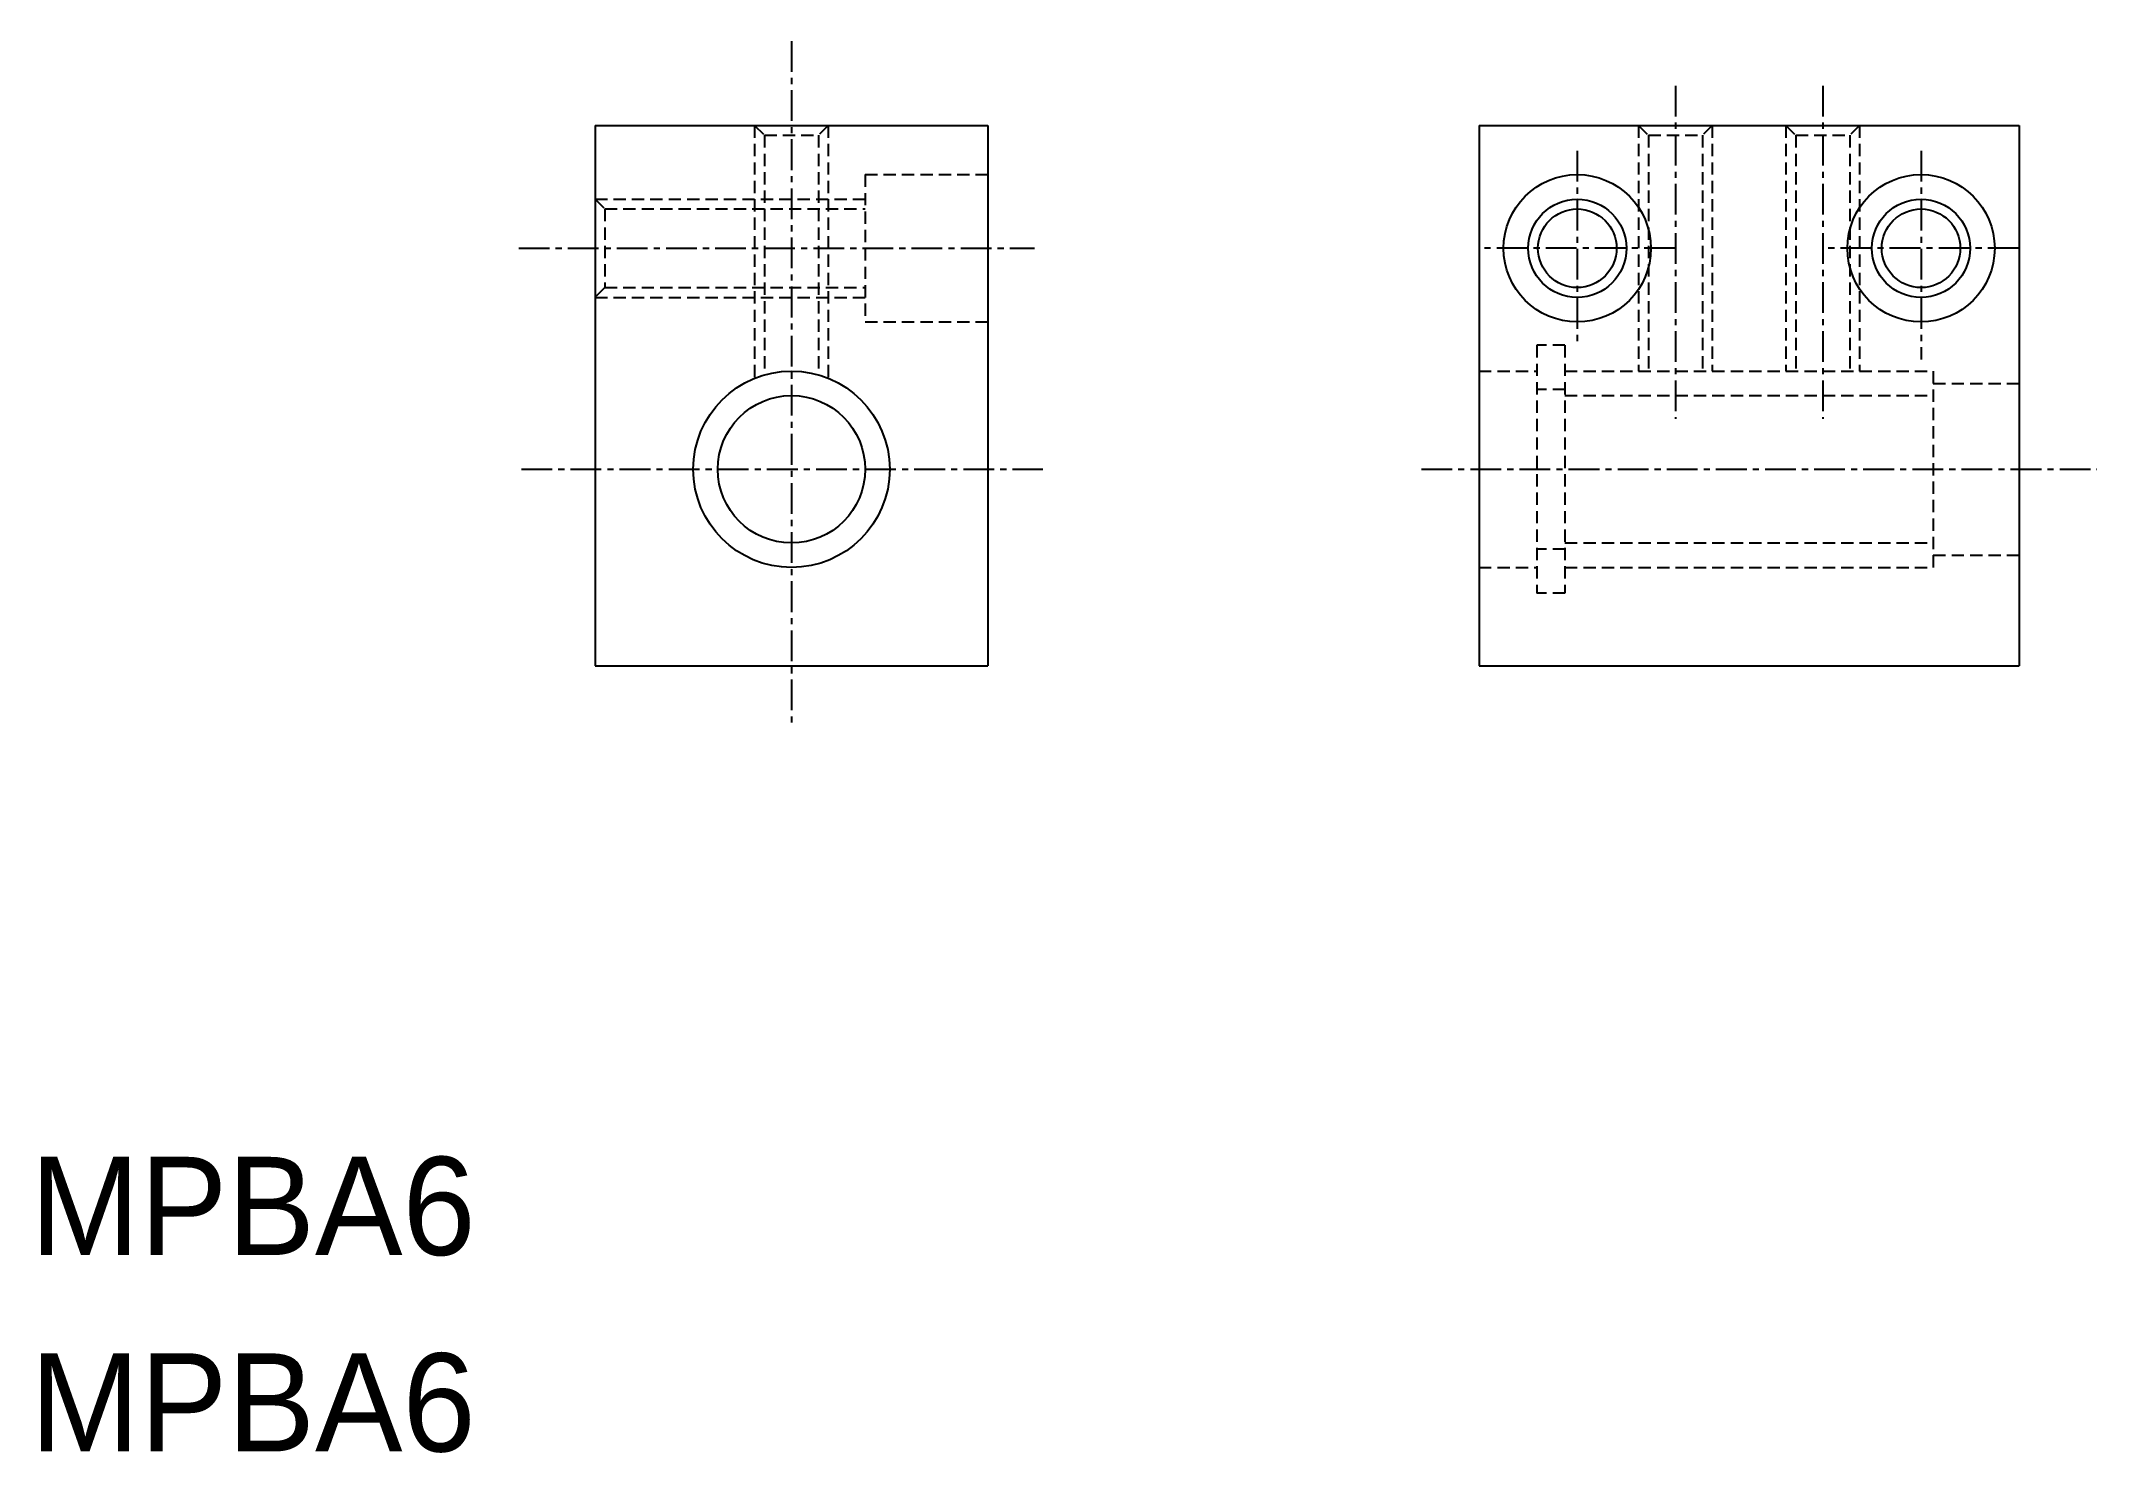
# Model space of a CAD drawing. Extents: x 10.4 to 94.2, y 9.9 to 67.4.
import ezdxf

# ---------------------------------------------------------------- set-up
doc = ezdxf.new("R2010")
doc.units = 0
doc.linetypes.add('CENTER', pattern=[2, 1.25, -0.25, 0.25, -0.25])
doc.linetypes.add('DASHED', pattern=[0.75, 0.5, -0.25])
doc.layers.get('0').update_dxf_attribs({"linetype": 'CONTINUOUS'})
doc.layers.add('CENTER', color=1, linetype='CENTER')

msp = doc.modelspace()

# ---------------------------------------------------------------- linework, layer by layer
at = {"color": 7, "linetype": 'CONTINUOUS'}
for p, q in [((32.998, 64), (32.998, 42)), ((32.998, 64), (48.998, 64)), ((36.998, 64), (36.998, 64)), ((40.998, 64), (40.998, 64)), ((48.998, 64), (48.998, 42)), ((68.998, 64), (90.998, 64)), ((68.998, 64), (68.998, 42)), ((90.998, 64), (90.998, 42)), ((32.998, 42), (48.998, 42)), ((68.998, 42), (90.998, 42))]:
    msp.add_line(p, q, dxfattribs=at)
at = {"color": 3, "linetype": 'DASHED'}
for p, q in [((39.498, 64), (39.498, 53.708)), ((39.498, 64), (39.898, 63.6)), ((42.498, 64), (42.098, 63.6)), ((42.498, 64), (42.498, 53.708)), ((75.498, 64), (75.498, 54)), ((75.498, 64), (75.898, 63.6)), ((78.498, 64), (78.098, 63.6)), ((78.498, 64), (78.498, 54)), ((81.498, 64), (81.498, 54)), ((81.498, 64), (81.898, 63.6)), ((84.498, 64), (84.098, 63.6)), ((84.498, 64), (84.498, 54)), ((39.898, 63.6), (42.098, 63.6)), ((39.898, 63.6), (39.898, 53.846)), ((42.098, 63.6), (42.098, 53.846)), ((75.898, 63.6), (75.898, 54)), ((75.898, 63.6), (78.098, 63.6)), ((78.098, 63.6), (78.098, 54)), ((81.898, 63.6), (81.898, 54)), ((81.898, 63.6), (84.098, 63.6)), ((84.098, 63.6), (84.098, 54)), ((43.998, 62), (43.998, 56)), ((43.998, 62), (48.998, 62)), ((32.998, 61), (43.998, 61)), ((32.998, 61), (33.398, 60.6)), ((33.398, 60.6), (43.998, 60.6)), ((33.398, 60.6), (33.398, 57.4)), ((33.398, 57.4), (32.998, 57)), ((32.998, 57), (43.998, 57)), ((33.398, 57.4), (43.998, 57.4)), ((43.998, 56), (48.998, 56)), ((71.348, 55.05), (71.348, 44.95)), ((72.498, 55.05), (71.348, 55.05)), ((72.498, 55.05), (72.498, 44.95)), ((68.998, 54), (71.348, 54)), ((72.498, 54), (87.498, 54)), ((87.498, 54), (87.498, 46)), ((72.498, 53.254), (71.348, 53.254)), ((72.498, 53), (87.498, 53)), ((87.498, 53.5), (90.998, 53.5)), ((72.498, 47), (87.498, 47)), ((72.498, 46.746), (71.348, 46.746)), ((87.498, 46.5), (90.998, 46.5)), ((68.998, 46), (71.348, 46)), ((72.498, 46), (87.498, 46)), ((72.498, 44.95), (71.348, 44.95))]:
    msp.add_line(p, q, dxfattribs=at)
at = {"color": 7, "linetype": 'CONTINUOUS'}
for centre, radius in [((72.998, 59), 3), ((86.998, 59), 3), ((72.998, 59), 1.6), ((86.998, 59), 1.6), ((40.998, 50), 4), ((40.998, 50), 3)]:
    msp.add_circle(centre, radius, dxfattribs=at)
at = {"color": 3}
for centre in [(72.998, 59), (86.998, 59)]:
    msp.add_circle(centre, 2, dxfattribs=at)
at = {"layer": 'CENTER', "color": 1, "linetype": 'CENTER'}
for p, q in [((40.998, 67.437), (40.998, 39.607)), ((76.998, 65.62), (76.998, 52.058)), ((82.998, 65.62), (82.998, 52.058)), ((72.998, 62.972), (72.998, 55.028)), ((86.998, 62.972), (86.998, 54.466)), ((29.889, 59), (50.889, 59)), ((76.97, 59), (69.026, 59)), ((90.97, 59), (83.026, 59)), ((30, 50), (51.232, 50)), ((66.648, 50), (94.16, 50))]:
    msp.add_line(p, q, dxfattribs=at)

# ---------------------------------------------------------------- texts
at = {"color": 7, "linetype": 'CONTINUOUS'}
for p in [(10, 18), (10, 10)]:
    msp.add_text('MPBA6', height=4, dxfattribs=at).set_placement(p)

doc.saveas('drawing.dxf')
